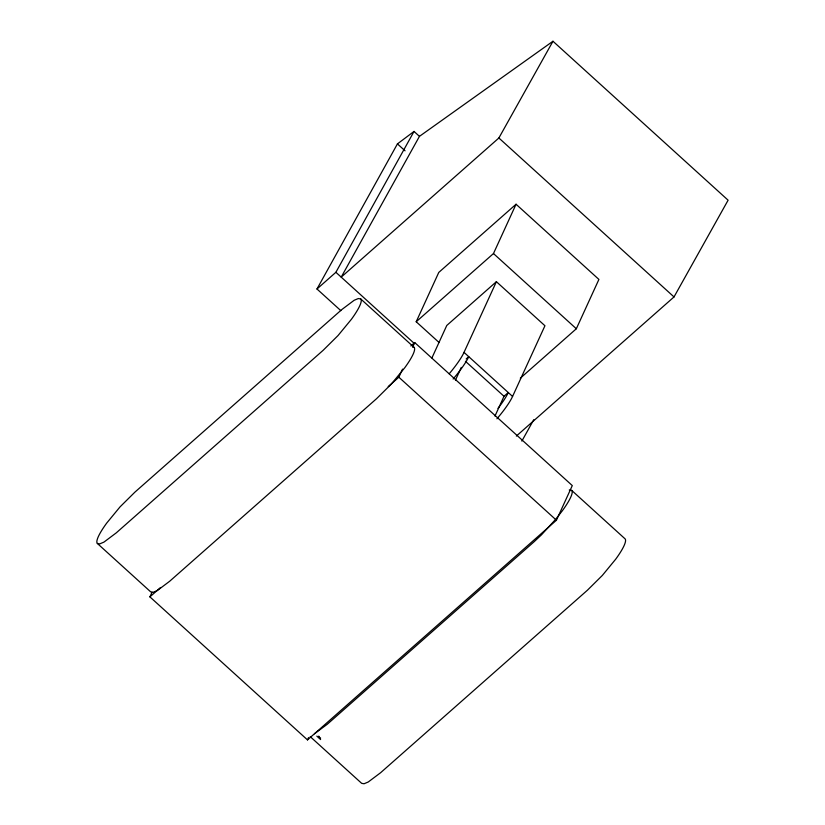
<?xml version="1.0" encoding="UTF-8"?>
<svg xmlns="http://www.w3.org/2000/svg" width="825" height="825" viewBox="0 0 825 825"><rect width="100%" height="100%" fill="white"/><g stroke="black" fill="none" stroke-linecap="round" stroke-linejoin="round"><path stroke-width="1.24" d="M410.85 345.974L414.717 342.561L572.292 485.585L556.432 520.224L307.498 739.901L149.913 596.877L152.027 592.257M439.055 342.488L416.202 321.75L438.776 272.425L516.058 204.239L598.909 279.427L576.335 328.752L520.307 378.19M388.235 386.574L398.846 377.211L402.548 369.126M414.717 342.561L412.593 347.181L414.088 347.366A41.931 7.879 -47.8 0 1 404.766 367.733L391.39 383.986L376.52 398.722L169.641 581.285L157.286 590.566L153.13 592.298L150.738 591.896L97.371 543.469A41.931 7.879 -47.8 0 1 106.693 523.102L120.068 506.849L134.939 492.113L341.818 309.55L354.173 300.269L358.328 298.537L360.721 298.939L414.088 347.366M431.929 357.916L446.779 325.463L496.392 281.686L544.943 325.751L512.572 396.443A38.208 7.178 -47.8 0 1 496.939 418.791M416.202 321.75L493.474 253.553L516.058 204.239M449.192 373.787A38.208 7.178 -47.8 0 0 464.021 352.378L496.392 281.686M455.441 380.201L461.299 367.403M307.498 739.901L308.55 737.591M316.831 736.117L320.616 739.561M494.969 416.068L504.013 396.299L508.272 392.535A38.208 7.178 -47.8 0 1 497.98 408.365M340.818 310.633L316.975 288.998L397.433 143.89L414.026 131.433L419.451 136.352L341.21 277.128L498.877 137.992L552.967 41.25L728.104 200.197L674.015 296.938L516.347 436.074M316.975 288.998L335.888 272.302L414.026 131.433M521.864 441.086L533.754 419.688M556.091 518.791L562.351 510.757A41.931 7.879 -47.8 0 0 571.673 490.38L569.281 489.988M555.287 519.719L541.468 534.837L534.105 541.747L327.226 724.298L314.459 733.755M149.913 596.877L160.524 587.513M466.197 358.927L468.755 356.668A38.208 7.178 -47.8 0 1 453.121 379.015M419.451 136.352L552.967 41.25M97.371 543.469L99.763 543.871L103.919 542.128L116.284 532.847L323.163 350.295L338.023 335.558L351.398 319.306A41.931 7.879 -47.8 0 0 360.721 298.939M498.877 137.992L674.015 296.938M397.433 143.89L405.065 150.82M493.474 253.553L576.335 328.752M464.021 352.378L512.572 396.443M465.434 361.288L504.013 396.299M335.888 272.302L414.501 343.643M571.673 490.38L625.041 538.818A41.931 7.879 -47.8 0 1 615.708 559.185L602.333 575.438L587.472 590.174L380.593 772.726L368.228 782.007L364.073 783.75L361.68 783.348L310.221 736.643M398.846 377.211L556.432 520.224M320.616 738.066A1.547 1.31 24.6 0 1 318.749 736.374M319.811 737.787A1.547 1.31 24.6 0 1 319.11 737.251M318.852 736.746A1.547 1.31 24.6 0 1 318.821 736.22"/></g></svg>
